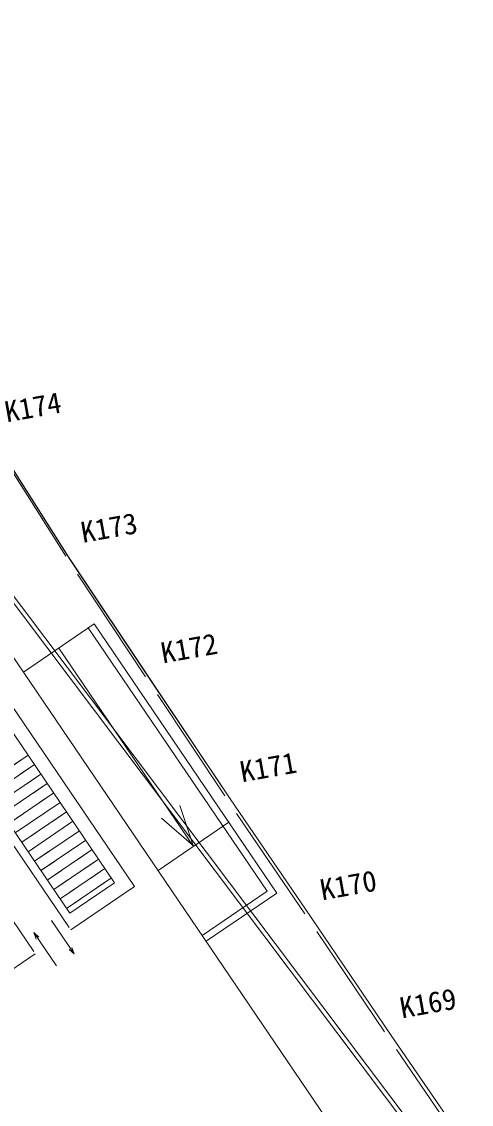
# Model space of a CAD drawing. Units: millimetres, scale not verified. Extents: x -312644 to 200250, y -138500 to 140234.
# Drawn here: x 117353 to 133113, y 17795 to 55724 of the extents above; entities that cross this region are included whole.
import ezdxf
from ezdxf.enums import TextEntityAlignment as Align

# ---------------------------------------------------------------- set-up
doc = ezdxf.new("R2010")
doc.units = ezdxf.units.MM
doc.header["$LTSCALE"] = 500
doc.layers.add('1-0_現況', color=4, linetype='Continuous', lineweight=9)
doc.layers.add('1-8', color=4, linetype='Continuous', lineweight=9)
doc.styles.add('ＭＳ ゴシック', font='')
doc.styles.get('ＭＳ ゴシック').set_extended_font_data('MS Gothic')

msp = doc.modelspace()

# ---------------------------------------------------------------- linework, layer by layer
at = {"layer": '1-0_現況'}
for p, q in [((118899.5, 37000.6), (116630.7, 40588.3)), ((121695.7, 32773.1), (119306.4, 36371.3)), ((124468.2, 28606.6), (122110.6, 32148.6)), ((127274, 24470.8), (124887.8, 27984.4)), ((130068.7, 20335.4), (127693.6, 23849.9)), ((132887.2, 16200.3), (130489.9, 19714.9))]:
    msp.add_line(p, q, dxfattribs=at)
at = {"layer": '1-8'}
for p, q in [((132945, 10072.1), (101933.3, 55727)), ((101920, 53966.4), (121305.5, 25427.7)), ((131407.3, 16320.1), (103312.8, 53613)), ((131533.3, 16402), (103432.7, 53703.3)), ((119015.9, 23993.3), (99742.7, 52366.6)), ((119057.1, 36873.6), (116376, 41087.8)), ((119078.6, 36845.1), (116385.2, 41078.9)), ((121872.5, 32658.3), (119057.1, 36873.6)), ((121879, 32653.3), (119064.2, 36869.1)), ((117412.7, 32938), (119894.6, 34623.9)), ((126300.1, 25193.7), (119894.6, 34623.9)), ((125952.9, 25260.1), (119687.8, 34483.4)), ((118653.8, 33781.1), (123373.7, 26832.5)), ((124657, 28499.8), (121872.5, 32658.3)), ((124663, 28494.6), (121879, 32653.3)), ((116115.8, 32178.1), (120611, 25560.4)), ((119039.3, 24492.7), (114544.1, 31110.4)), ((116005, 28959.7), (117576.7, 30027.3)), ((117576.8, 30027.1), (117080.5, 29690)), ((117775.1, 23150.5), (113336.1, 29685.4)), ((116229.8, 28628.8), (117801.4, 29696.4)), ((117801.6, 29696.3), (117305.3, 29359.2)), ((116454.6, 28297.9), (118026.2, 29365.5)), ((118026.3, 29365.4), (117530, 29028.2)), ((116679.3, 27967), (118250.9, 29034.6)), ((118251.1, 29034.5), (117754.8, 28697.4)), ((116904.1, 27636.2), (118475.7, 28703.8)), ((118475.9, 28703.7), (117979.5, 28366.5)), ((127476.2, 24373.6), (124657, 28499.8)), ((117128.8, 27305.3), (118700.5, 28372.9)), ((118700.6, 28372.8), (118204.3, 28035.7)), ((123373.7, 26832.5), (122899.1, 28261.7)), ((116904.2, 27636), (117400.5, 27973.2)), ((117353.6, 26974.4), (118925.3, 28042)), ((117578.3, 26643.5), (119150, 27711.1)), ((118925.3, 28041.9), (118429.1, 27704.8)), ((119150.1, 27711), (118653.8, 27373.9)), ((123392.1, 26845), (122256.8, 27825.4)), ((117128.9, 27305.2), (117625.2, 27642.3)), ((117353.6, 26974.3), (117850, 27311.4)), ((117803.1, 26312.6), (119374.8, 27380.2)), ((119374.8, 27380.1), (118878.5, 27043)), ((122132.8, 25989.7), (124614.5, 27675.3)), ((117578.5, 26643.4), (118074.7, 26980.5)), ((118027.9, 25981.7), (119599.5, 27049.3)), ((119599.6, 27049.3), (119103.3, 26712.1)), ((117803.2, 26312.6), (118299.5, 26649.7)), ((118252.6, 25650.8), (119824.3, 26718.4)), ((119824.4, 26718.4), (119328.1, 26381.3)), ((118027.9, 25981.7), (118524.3, 26318.8)), ((118477.3, 25320), (120049.1, 26387.5)), ((120049.1, 26387.5), (119552.8, 26050.4)), ((118252.6, 25650.8), (118749, 25987.9)), ((118702.1, 24989.1), (120273.8, 26056.7)), ((120273.9, 26056.7), (119777.6, 25719.5)), ((118477.4, 25319.9), (118973.8, 25657)), ((118926.9, 24658.2), (120498.6, 25725.8)), ((119039.3, 24492.7), (120611, 25560.4)), ((119072.1, 23910.6), (121305.5, 25427.7)), ((120498.7, 25725.8), (120002.3, 25388.6)), ((118702.2, 24989), (119198.5, 25326.2)), ((123678.1, 23714.8), (125952.9, 25260.1)), ((123818.5, 23508), (126300.1, 25193.7)), ((118927, 24658.1), (119423.2, 24995.3)), ((130282.1, 20245.5), (127476.2, 24373.6)), ((119193.6, 23064.5), (118400.8, 24231.5)), ((117780.3, 23810.1), (117959.9, 23655)), ((117780.3, 23810.1), (117858.3, 23586)), ((118573.2, 22643), (117780.3, 23810.1)), ((119193.6, 23064.5), (119014, 23219.5)), ((119193.6, 23064.5), (119115.5, 23288.5)), ((117831.3, 23067.7), (115597.8, 21550.6)), ((133112.7, 16118.9), (130282.1, 20245.5))]:
    msp.add_line(p, q, dxfattribs=at)

# ---------------------------------------------------------------- texts
at = {"layer": '1-0_現況', "color": 7, "style": 'ＭＳ ゴシック'}
for s, p in [('K174', (116867.7, 41468.5)), ('K173', (119537.1, 37246.7)), ('K172', (122341.3, 33023.8)), ('K171', (125113.8, 28857.6)), ('K170', (127921.2, 24723.7)), ('K169', (130715.8, 20588))]:
    msp.add_text(s, height=733.1, rotation=10.128, dxfattribs=at).set_placement(p, align=Align.BOTTOM_LEFT)

doc.saveas('drawing.dxf')
